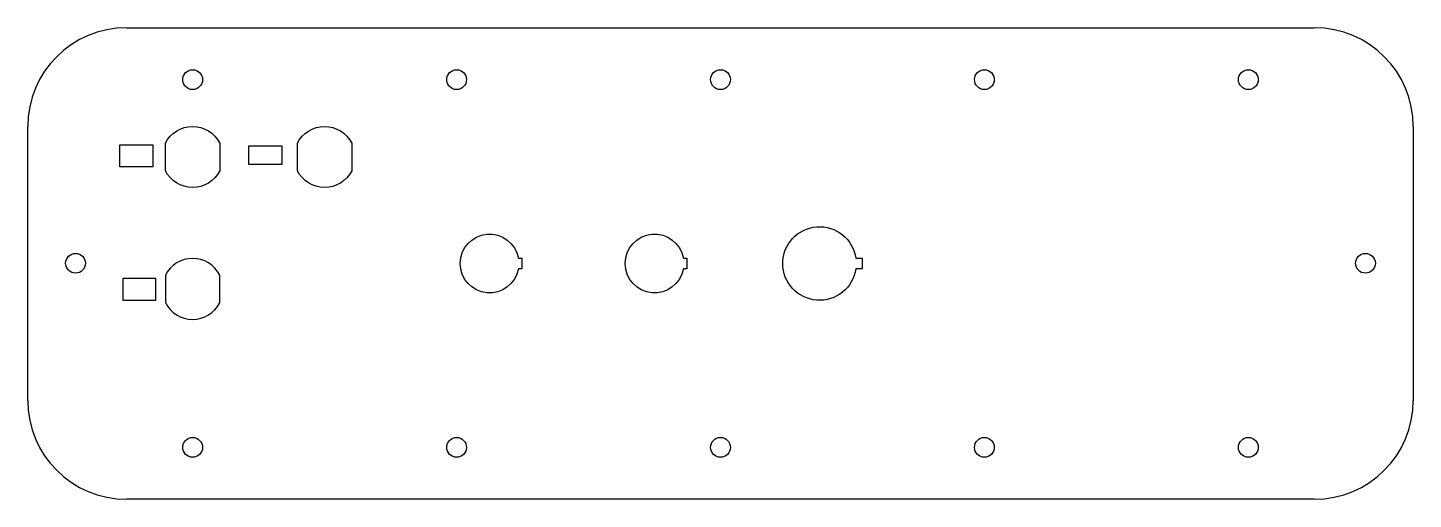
# Model space of a CAD drawing. Header units: millimetres. Extents: x -210 to 210, y -72 to 72.
import ezdxf

# ---------------------------------------------------------------- set-up
doc = ezdxf.new("R2010")
doc.units = ezdxf.units.MM
doc.layers.get('0').update_dxf_attribs({"linetype": 'CONTINUOUS'})

msp = doc.modelspace()

# ---------------------------------------------------------------- linework, layer by layer
for p, q in [((-180, 71.5), (180, 71.5)), ((-210, -41.5), (-210, 41.5)), ((210, 41.5), (210, -41.5)), ((-168.26, -3.54), (-168.26, -11.86)), ((-151.76, -11.91), (-151.76, -3.49)), ((180, -71.5), (-180, -71.5))]:
    msp.add_line(p, q)
for points in [[(-151.76, 36.51), (-151.76, 28.09, -0.614151), (-168.26, 28.14), (-168.26, 36.46, -0.614151)], [(-111.76, 36.51), (-111.76, 28.09, -0.614151), (-128.26, 28.14), (-128.26, 36.46, -0.614151)], [(-60.2, 1.6), (-60.2, -1.6), (-61.25, -1.6, -11.034374), (-61.25, 1.6)], [(-10.2, 1.6), (-10.2, -1.6), (-11.25, -1.6, -11.034374), (-11.25, 1.6)], [(42.95, 1.6), (42.95, -1.6), (41.03, -1.6, -13.865378), (41.03, 1.6)]]:
    msp.add_lwpolyline(points, format="xyb", close=True)
for points in [[(-172.11, 35.94), (-172.11, 29.31), (-182.11, 29.31), (-182.11, 35.94)], [(-132.98, 35.73), (-132.98, 29.98), (-142.98, 29.98), (-142.98, 35.73)], [(-181.14, -4.52), (-181.14, -11.15), (-171.14, -11.15), (-171.14, -4.52)]]:
    msp.add_lwpolyline(points, close=True)
for centre in [(-160, 55.75), (-80, 55.75), (0, 55.75), (80, 55.75), (160, 55.75), (-195.5, 0.06), (195.5, 0.06), (-160, -55.75), (-80, -55.75), (0, -55.75), (80, -55.75), (160, -55.75)]:
    msp.add_circle(centre, 3)
for centre, radius, start, end in [((-180, 41.5), 30, 90, 180), ((180, 41.5), 30, 0, 90), ((-160, -7.7), 9.25, 27.0567, 153.2816), ((-160, -7.7), 9.25, 206.7184, 332.9433), ((-180, -41.5), 30, 180, 270), ((180, -41.5), 30, 270, 360)]:
    msp.add_arc(centre, radius, start, end)

doc.saveas('drawing.dxf')
